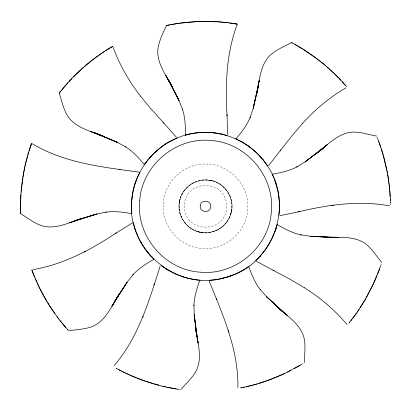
<?xml version="1.0" encoding="UTF-8"?>
<svg xmlns="http://www.w3.org/2000/svg" width="411" height="411" viewBox="0 0 411 411"><rect width="100%" height="100%" fill="white"/><g stroke="black" fill="none" stroke-linecap="round" stroke-linejoin="round"><path stroke-width="0.31" stroke-dasharray="2.06 1.54" d="M207.314 179.967C191.916 178.431 177.578 192.713 179.139 208.136M198.236 231.732C221.154 239.279 241.796 210.607 227.206 191.264M183.768 221.349C179.299 214.927 177.953 206.543 180.105 199.027C173.689 217.917 193.812 238.169 212.764 231.732M227.237 221.349C230.586 216.515 232.241 210.53 231.871 204.663M179.52 201.518C177.865 210.155 180.881 219.479 187.303 225.485M231.48 211.136C233.001 203.178 230.576 194.614 225.12 188.634M230.895 213.628C235.945 198.302 223.825 181.081 207.997 180.023M230.905 213.592L231.712 209.651C230.545 219.705 223.086 228.608 213.417 231.532M230.71 214.239C227.329 225.598 215.647 233.607 203.835 232.693M180.295 198.4L181.847 194.552L183.768 191.3M223.194 186.707C208.731 172.486 180.855 182.494 179.288 203.003C180.47 192.975 187.914 184.041 197.588 181.117M226.841 221.904C218.267 234.46 198.739 236.258 187.806 225.947M184.113 190.817C190.391 181.96 202.392 177.783 212.8 180.932L205.5 179.905L198.2 180.932M200.691 232.307L203.085 232.636M210.309 180.347L208.824 180.116C214.809 180.902 220.502 183.743 224.658 188.13M198.2 231.717L202.176 232.539C196.191 231.747 190.499 228.912 186.342 224.519M213.417 181.117C218.786 182.818 223.574 186.265 226.893 190.817M197.588 231.537C187.632 228.516 180.064 219.197 179.196 208.824M223.697 187.169C228.29 191.547 231.223 197.593 231.809 203.913M185.88 224.021L184.113 221.837M184.369 205.844C183.779 233.571 225.952 234.547 226.631 206.81C227.221 179.083 185.048 178.107 184.369 205.844M163.249 204.991C161.939 227.566 181.564 248.455 204.169 248.578C226.744 249.888 247.628 230.263 247.756 207.658C249.061 185.084 229.436 164.195 206.831 164.071C184.256 162.761 163.373 182.392 163.249 204.991"/><path stroke-width="0.62" d="M20.55 206.003L20.555 207.226M20.55 205.618L20.571 208.891M20.55 205.767L20.591 202.484M304.428 362.594C304.31 353.917 306.133 344.999 303.652 336.486C299.537 323.56 287.027 315.694 277.492 307.151L287.705 315.828L266.477 296.68L282.629 311.697M20.555 205.063L20.632 200.887M20.601 201.924L20.658 200.095M20.653 200.188L20.684 199.273M20.684 199.314L20.935 194.367M20.714 198.513L20.884 195.225M135.399 182.679C132.347 191.716 131.073 201.344 131.659 210.858M279.331 211.059L279.413 203.162M279.331 210.987L279.275 211.809M131.664 201.755L131.736 200.686M20.93 194.485L21.069 192.487M279.316 211.259L279.295 211.531M279.285 211.665L278.966 215.051M21.064 192.584L21.146 191.475M21.131 191.654L23.448 173.725M21.208 190.735L21.665 186.06M21.757 185.222L22.158 181.986M132.08 197.234L132.157 196.628M22.286 181.035L22.708 178.163M22.857 177.198L25.384 164.318L28.667 152.132M132.429 194.763L132.532 194.126M23.535 173.237L23.992 170.817M24.085 170.334L24.83 166.774M133.2 190.653L133.457 189.502M25.025 165.885L25.441 164.081M258.329 86.233L253.263 108.34L259.228 80.381L256.818 93.569C259.547 80.746 260.035 65.277 270.001 55.387C276.13 49.587 284.335 46.571 291.502 42.59M258.303 86.233L252.971 108.966L250.109 117.51L250.309 117.053C247.026 125.227 241.57 132.239 235.919 138.887L236.058 138.954M25.657 163.172L25.878 162.247M133.596 188.926L133.827 187.986M26.021 161.667L26.17 161.076M277.173 224.663L277.194 224.57C284.725 228.984 292.581 233.14 301.196 234.948L300.713 234.83L309.622 236.171L331.045 237.368M26.325 160.48L26.633 159.293M277.096 224.945L276.105 228.418M26.787 158.697L27.105 157.516M27.27 156.92L27.439 156.319M27.778 155.122L28.482 152.733M28.647 152.204L29.633 149.08M160.177 266.087C149.018 300.924 138.502 337.446 114.088 365.667M154.074 284.659L153.981 284.962L154.32 283.867M275.966 228.855L276.166 228.218M29.047 150.909L29.438 149.686M134.906 184.2L135.06 183.722M275.689 229.708L275.945 228.922M29.52 149.434L29.972 148.052M29.741 148.741L29.859 148.397M381.172 264.165L381.038 264.581M29.931 148.181L30.239 147.246M135.214 183.244L135.538 182.284M30.029 147.873L30.137 147.559M275.73 229.585L275.504 230.247M275.647 229.826L275.329 230.756M30.193 147.379L30.347 146.933M30.306 147.056L30.455 146.619M380.673 265.67L380.519 266.112M30.419 146.722L30.558 146.311M30.532 146.383L30.768 145.71M135.517 182.345L137.413 177.398M199.982 280.102L199.962 280.097C196.951 288.291 194.213 296.742 193.93 305.543L193.961 305.039L194.192 314.05L196.879 336.609M275.468 230.35L271.851 239.048L266.934 247.545M380.432 266.374L380.226 266.965M30.717 145.854L30.882 145.381M30.825 145.535L31.226 144.405M30.938 145.211L31.051 144.893M380.108 267.304L379.461 269.128M275.298 230.854L275.195 231.146M135.702 181.806L136.046 180.85M31.154 144.605L31.349 144.05M31.334 144.091L31.462 143.747M31.426 143.84L31.555 143.475M379.548 268.892L377.74 273.705M379.322 269.513L373.229 284.258L365.425 299.229M237.193 24.516C226.189 53.62 225.202 85.226 227.072 115.959M377.067 275.401L374.488 281.494M142.54 317.754L143.182 316.182M137.192 177.922L139.704 172.502M273.531 235.4L273.731 234.922M374.118 282.321L366.35 297.621M139.56 172.784L139.827 172.26M365.672 298.802L357.051 312.339M365.173 299.655L364.675 300.503M364.423 300.929L360.257 307.608M268.08 245.783L268.388 245.285M358.68 309.971L359.214 309.18M266.302 248.47L266.847 247.669M59.215 93.153C61.933 101.27 63.561 110.389 68.75 117.587C77.037 128.324 91.483 131.438 103.367 136.205L90.8 131.546L117.294 142.278L94.083 132.465L117.865 142.668L125.781 146.974L125.365 146.696C132.84 151.346 138.8 157.937 144.369 164.662L144.4 164.616M144.369 164.657L146.141 162.17M358.192 310.685L357.498 311.702M266.569 248.08L259.973 256.382M357.144 312.206L351.965 319.26M144.97 163.789L145.319 163.295M265.737 249.272L266.02 248.871M356.44 313.208L355.721 314.215M145.386 163.203L145.597 162.91M355.356 314.723L352.746 318.237M146.064 162.278L147.621 160.254M264.571 250.864L264.869 250.469M268.532 165.669L290.623 137.428L302.773 123.151M280.615 150.308L280.811 150.051L280.112 150.965M351.575 319.768L351.852 319.409M59.312 93.03L59.564 92.711M351.631 319.691L350.598 321.017M59.667 92.573L60.314 91.751M59.898 92.285L60.119 91.997M350.794 320.765L351.184 320.272M60.201 91.894L60.474 91.545M60.417 91.622L60.725 91.227M60.643 91.334L61.131 90.723M147.462 160.449L147.898 159.905M350.074 321.674L349.776 322.044M61.044 90.831L62.277 89.305M61.188 90.651L61.48 90.286M349.571 322.301L349.859 321.941M147.775 160.059L150.411 156.945M349.365 322.558L349.638 322.214M349.191 322.774L349.412 322.496M62.184 89.418L67.378 83.325M62.446 89.1L62.981 88.452M63.243 88.134L63.772 87.502M64.029 87.194L64.28 86.901M180.819 389.623C186.311 382.924 193.447 377.241 197.023 369.129C202.176 356.578 197.65 342.512 195.841 329.838L198.087 343.051L194.136 314.739L196.854 336.624M64.635 86.48L67.907 82.734M149.917 157.5L151.166 156.118M260.738 255.539L259.618 256.767M67.846 82.806L73.117 77.17M150.673 156.658L156.54 150.868L162.782 145.926M68.971 81.563L71.807 78.527M302.753 123.172C315.278 109.352 329.75 97.232 345.898 87.856M259.588 256.798L255.575 260.78M73.045 77.242L80.7 69.829M73.697 76.58L83.572 67.255M155.101 152.168L156.956 150.498M81.45 69.146L88.134 63.386M84.312 66.613L93.338 59.266L101.794 53.189M88.514 63.073L89.279 62.451M89.665 62.143L92.521 59.893M93.246 59.338L96.236 57.103M160.655 147.487L161.127 147.133M96.719 56.749L98.712 55.321M161.991 146.491L166.496 143.465M248.65 266.42L248.696 266.39C251.63 274.61 254.974 282.84 260.41 289.765L260.112 289.365L266.081 296.115L282.645 311.666M248.378 266.611L247.145 267.474M99.21 54.966L100.217 54.267M163.182 145.648L163.583 145.366M247.638 267.135L247.335 267.345M100.726 53.913L104.872 51.149M247.186 267.443L245.059 268.84M102.272 52.865L104.348 51.488M104.815 51.185L106.649 50.008M116.452 232.826C91.021 249.667 63.433 264.484 33.055 269.631M115.753 233.278L115.486 233.448L132.368 222.973M105.951 50.455L107.035 49.767M165.643 143.999L166.07 143.732M106.952 49.818L108.494 48.858M107.261 49.623L107.569 49.433M244.766 269.025L242.937 270.135M107.877 49.238L108.185 49.048M166.398 143.521L168.823 142.078M302.604 363.735L302.897 363.555M108.381 48.93L109.218 48.416M108.658 48.76L108.936 48.585M109.1 48.488L109.501 48.241M301.849 364.197L301.273 364.547M109.388 48.308L109.783 48.072M109.691 48.128L110.066 47.902M109.999 47.943L110.343 47.733M300.944 364.747L300.369 365.091M110.307 47.758L110.61 47.573M110.482 47.65L111.35 47.131M300.184 365.199L284.145 373.722L268.291 380.288M111.062 47.306L111.581 46.998M299.604 365.543L300.061 365.276M111.494 47.049L112.121 46.679M167.796 142.679L177.09 138.019M299.11 365.836L298.391 366.258M112.085 46.7L112.542 46.438M243.019 270.089L242.382 270.459M112.367 46.535L112.778 46.299M298.067 366.448L294.137 368.657M242.058 270.644L242.547 270.361M242.192 270.566L235.78 273.824L228.634 276.598M169.121 141.908L169.573 141.656M84.163 251.984L85.668 251.203M290.962 370.347L287.53 372.089M284.813 373.409C273.192 378.927 260.99 383.227 248.47 386.217M234.337 274.456L234.892 274.219M230.802 275.843L229.184 276.413M267.828 380.458L258.951 383.386M228.665 276.588L219.376 278.992L210.134 280.163M227.519 276.952L228.079 276.778M74.478 220.81L96.76 213.956L69.567 222.767L82.19 218.262C69.721 222.31 56.081 229.621 42.533 225.937C34.452 223.512 27.655 217.938 20.694 213.663M73.888 221.01L97.448 213.895L106.279 212.102L105.781 212.158C114.499 210.915 123.3 212.133 131.89 213.705L131.654 210.786M256.223 384.187L257.137 383.92M168.469 79.826L179.283 101.229L182.582 109.619L182.443 109.136C185.181 117.505 185.51 126.383 185.453 135.116L185.505 135.101M185.459 135.111L187.642 134.536M255.385 384.419L254.204 384.747M253.613 384.907L251.224 385.533M250.623 385.688L245.11 386.987M223.086 278.185L223.563 278.067M187.868 134.479L188.911 134.233M247.597 386.422L246.364 386.705M188.695 134.279L189.276 134.145M188.998 134.212C201.518 131.33 214.794 131.803 227.078 135.563M298.242 211.881C328.045 204.74 359.183 200.219 389.628 205.89M299.049 211.696L299.362 211.624L279.917 215.698M222.12 278.417L221.144 278.632M166.445 25.549C163.075 32.798 158.97 40.889 157.886 49.243C156.612 63.222 166.178 75.388 172.332 86.962L165.7 75.311L179.104 100.561L168.484 79.811M244.478 387.121L244.925 387.023M166.388 25.559L167.01 25.425M244.576 387.1L243.507 387.326M166.907 25.446L167.436 25.333M167.267 25.369L168.582 25.097M243.857 387.254L243.153 387.403M168.048 25.21L168.315 25.153M242.932 387.45L242.29 387.578M168.448 25.128L169.214 24.968M242.105 387.619L241.642 387.712M169.08 24.999L170.036 24.809M241.319 387.773L241.771 387.686M240.995 387.84L241.427 387.753M169.995 24.814L171.002 24.619M240.723 387.892L241.072 387.825M272.159 174.233L272.149 174.223C280.754 172.754 289.442 170.894 297.21 166.738L296.757 166.964L304.448 162.258L324.659 147.138L305.07 161.965L327.613 144.384L317.292 152.933C327.367 145.032 337.282 134.078 350.727 132.265C359.543 131.304 368.004 134.649 376.574 136.041M170.863 24.65L179.54 23.206M171.269 24.573L172.091 24.419M172.502 24.347L172.908 24.27M173.704 24.131L178.754 23.319M217.655 279.3L218.164 279.213M193.144 133.385L193.72 133.292M179.448 23.222L197.634 21.542M331.8 205.366L333.48 205.135M180.352 23.093L186.101 22.394M215.056 279.685L214.27 279.783M196.155 132.938L196.664 132.876M187.005 22.302L197.275 21.557L207.473 21.387M199.921 132.558L201.102 132.476M209.882 280.174L209.425 280.204M198.595 21.506L201.493 21.418M202.474 21.403L219.618 21.917M207.966 21.393L208.459 21.398M208.947 21.408L213.078 21.531M213.987 21.572L215.832 21.665M329.797 237.337L310.29 236.346L338.859 237.368L325.455 237.286C338.258 237.702 352.895 235.688 364.357 242.942C371.724 247.874 376.06 255.873 381.732 262.449M209.559 132.455L211.115 132.558M216.772 21.721L217.717 21.778M218.313 21.819L224.488 22.353M196.525 279.757L199.761 280.081M220.147 21.958L220.758 22.009M221.37 22.06L222.592 22.168M223.209 22.225L225.202 22.43M225.064 22.415L229.538 22.944M225.685 22.482L228.162 22.769M196.006 279.696L196.648 279.773M138.779 172.07C102.39 167.118 64.44 163.064 32.33 143.758M214.537 132.902L215.03 132.964M119.426 169.286L119.113 169.245L120.248 169.389M193.571 279.336L195.903 279.68M229.43 22.934L230.258 23.042M230.073 23.016L230.705 23.103M230.612 23.088L232.405 23.345M230.967 23.139L231.331 23.191M179.366 389.423L179.016 389.371M231.691 23.242L232.051 23.293M178.744 389.33L177.963 389.217M232.277 23.324L232.76 23.396M232.595 23.37L233.576 23.519M232.919 23.422L233.248 23.468M177.706 389.176L177.013 389.068M233.448 23.499L233.9 23.571M233.792 23.555L234.224 23.622M234.147 23.607L234.856 23.72M176.74 389.027L175.245 388.785M234.707 23.694L235.2 23.776M217.029 133.251L218.03 133.416M235.035 23.751L235.529 23.833M175.913 388.893L169.055 387.65M235.375 23.807L236.346 23.966M193.781 279.372L188.197 278.252M235.709 23.859L235.971 23.905M193.468 279.321L193.16 279.269M236.176 23.936L236.731 24.033M174.68 388.688L173.858 388.549M236.587 24.008L237.065 24.09M236.864 24.054L237.219 24.115M173.067 388.41L173.457 388.477M172.687 388.344L166.501 387.116M167.267 387.28L168.037 387.445M166.46 387.111L161.79 386.037M221.097 134.007L222.125 134.238M189.183 278.483L189.805 278.622M165.535 386.905L162.751 386.268M222.911 134.423L223.707 134.623M187.735 278.139L188.176 278.247M161.672 386.006L146.023 381.454M187.663 278.124C179.093 275.997 170.914 272.318 163.64 267.325M158.862 385.297L153.837 383.915M152.676 383.571L141.78 379.954M183.799 277.05L182.623 276.68M181.426 276.279L182.027 276.485M145.098 381.136L131.463 375.813M141.317 379.785L136.858 378.069M136.015 377.73L132.635 376.317M176.966 274.584L175.877 274.116M131.772 375.947L122.139 371.426M130.909 375.567L129.799 375.073M236.012 138.933L241.683 141.8M129.239 374.822L128.119 374.313M236.12 138.98L236.382 139.098M127.564 374.051L125.334 372.998M124.086 372.392L122.786 371.75M121.486 371.092L121.985 371.349M272.976 270.191L291.122 279.85L304.304 287.679M121.425 371.061L119.231 369.926M273.711 270.572L273.993 270.721L256.485 261.339M120.855 370.768L118.27 369.412M291.563 42.621L291.831 42.759M291.784 42.739L292.421 43.073M118.913 369.756L117.633 369.073M292.365 43.042L295.175 44.568M117.176 368.821L116.596 368.508M116.303 368.348L116.709 368.569M116.02 368.189L116.4 368.4M295.011 44.48L295.874 44.958M295.56 44.784L302.645 48.945M241.493 141.692L242.922 142.509M296.105 45.092L296.47 45.292M241.776 141.852L242.598 142.319M297.194 45.708L297.554 45.914M168.787 270.556L167.904 270.042M298.258 46.315L301.967 48.529M242.788 142.432L248.814 146.352L254.414 150.827M302.491 48.847L303.318 49.361M244.447 143.429L244.977 143.758M166.558 269.226L165.664 268.666M303.241 49.315L314.194 56.687L324.762 64.964M304.017 49.798L318.248 59.718M304.279 287.664C320.184 297.672 334.739 309.93 346.827 324.346M246.821 144.96L247.72 145.576M163.814 267.443L162.813 266.744M162.972 266.857L161.42 265.737M248.177 145.895L248.645 146.229M249.6 146.927L250.571 147.657M319.008 60.304L321.284 62.102M322.049 62.719L323.596 63.988M324.382 64.645L333.038 72.382L340.801 80.227M325.137 65.282L325.887 65.924M326.262 66.243L330.09 69.634M254.352 150.77L255.657 151.947M254.763 151.135L259.125 155.363L263.292 160.141M330.763 70.25L332.114 71.509M284.016 312.982L284.936 313.84L284.022 312.966M332.797 72.156L333.485 72.809M333.912 73.225L334.79 74.078M153.637 259.084L153.848 259.29C146.265 263.61 138.738 268.332 132.861 274.892L133.21 274.527L127.595 281.576L114.119 302.172L127.107 282.069L111.936 306.298L118.712 294.733C111.761 305.851 106.012 320.215 93.266 326.103C85.539 329.478 76.862 329.401 68.735 330.834M153.575 259.022L152.347 257.784M335.227 74.504L335.669 74.936M336.1 75.372L336.969 76.241M337.4 76.677L338.268 77.571M152.281 257.712L151.145 256.51M339.137 78.47L342.276 81.835M163.938 123.233L150.19 107.949L140.48 96.087M259.618 155.887L261.304 157.757M163.378 122.622L163.157 122.391L176.406 137.197M151.207 256.577L150.508 255.812M342.152 81.697L343.73 83.448M342.517 82.097L343.005 82.637M150.709 256.038L150.159 255.421M68.154 330.187L67.666 329.648M343.247 82.909L343.488 83.181M150.416 255.714L149.912 255.139M67.455 329.411L67.789 329.786M67.574 329.545L65.041 326.647M343.642 83.351L343.966 83.716M343.858 83.592L344.51 84.337M150.077 255.329L145.73 249.919L141.749 243.857M344.428 84.234L344.731 84.584M344.659 84.502L344.947 84.83M344.896 84.769L345.158 85.072M345.132 85.041L346.016 86.074M65.621 327.32L65.909 327.659M65.483 327.161L63.613 324.962M64.671 326.216L64.943 326.534M346.237 86.325L346.601 86.757M64.131 325.579L64.399 325.897M63.464 324.782L63.89 325.291M63.366 324.664L61.383 322.239M63.011 324.238L60.386 320.991M148.14 253.048L147.39 252.107M262.948 159.715L263.605 160.537M61.028 321.803L59.893 320.369M263.559 160.475L265.86 163.547M59.949 320.441L56.939 316.491M58.922 319.116L57.442 317.169M140.495 96.107C128.972 81.265 119.493 64.768 113.061 47.085M264.252 161.369L264.895 162.217M146.311 250.705L146.619 251.116M57.088 316.691L49.407 305.532M145.684 249.857L145.052 248.974M265.573 163.152L267.356 165.746M54.838 313.598L51.647 308.969M144.729 248.516L144.076 247.556M51.103 308.152L45.082 298.376M143.085 246.04L142.422 244.982M48.894 304.715L47.373 302.249M46.864 301.412L39.841 288.568M135.24 229.482L138.24 237.132L141.759 243.882M141.43 243.317L140.87 242.326M44.84 297.944L43.633 295.797M43.396 295.365L42.523 293.767M42.097 292.966L40.412 289.709M39.04 286.935L39.99 288.871M39.569 288.019L33.389 274.034M38.773 286.38L38.244 285.27M272.452 174.85L273.418 176.997M37.987 284.715L37.468 283.605M36.954 282.475L37.211 283.04M36.445 281.34L35.449 279.059M273.366 176.874L273.716 177.696M137.587 235.667L137.202 234.753M209.194 281.237C223.116 315.216 238.56 350.121 237.902 387.578M216.458 299.388L216.582 299.681L216.135 298.622M34.709 277.297L34.221 276.11M33.985 275.524L34.118 275.863M377.021 137.135L377.2 137.587M274.101 178.636L274.543 179.756M33.712 274.851L33.846 275.19M377.38 138.029L377.514 138.373M33.507 274.337L33.63 274.64M33.27 273.726L33.45 274.183M377.75 138.969L378.644 141.297M33.147 273.418L33.317 273.854M33.029 273.11L33.193 273.536M32.911 272.801L33.065 273.207M32.793 272.503L32.937 272.873M32.68 272.205L32.808 272.539M274.62 179.956L275.062 181.138M32.736 272.349L32.197 270.911M32.495 271.717L32.618 272.036M378.546 141.05L380.756 147.225M32.079 270.602L32.269 271.111M31.95 270.258L32.104 270.679M378.988 142.227L379.132 142.617M31.853 269.986L31.986 270.351M379.271 142.997L381.331 148.962M274.995 180.963L275.766 183.183M275.134 181.349L278.011 191.654L279.398 202.808M135.404 229.98L135.573 230.479M135.26 229.559L133.58 223.661M381.3 148.874L384.347 159.206L386.9 170.267M228.372 330.542L228.896 332.155M381.583 149.743L383.268 155.286M134.916 228.475L135.075 228.978M275.961 183.774L276.151 184.38M383.514 156.159L387.398 172.867M133.791 224.504L133.647 223.933M277.178 188.022L277.322 188.592M133.59 223.707L133.298 222.443M277.6 189.759L277.733 190.355M387.09 171.233L387.727 174.696M387.64 174.207L389.464 187.257M387.809 175.184L387.974 176.155M278.453 194.038L278.545 194.603M388.051 176.643L388.806 181.698M388.924 182.602L389.15 184.436M278.879 196.91L278.951 197.496M389.258 185.366L389.366 186.311M389.428 186.907L389.741 190.118M389.551 188.125L389.669 189.348M389.726 189.959L390.198 196.699M389.828 191.182L389.926 192.415M389.972 193.036L390.291 198.693M279.29 200.994L279.352 201.981M131.705 211.573L131.669 211.049M227.031 115.131L227.016 114.813L227.653 134.669M390.301 198.878L390.316 199.335M20.689 213.458L20.699 213.761M390.316 199.237L390.363 200.599M20.684 213.396L20.663 212.821M20.658 212.559L20.668 212.924M20.642 212.194L20.658 212.677M390.352 200.327L390.373 200.917M20.632 211.881L20.648 212.384M20.627 211.619L20.637 212.061M20.627 211.716L20.601 210.566M390.393 201.76L390.404 202.233M20.601 210.709L20.581 209.733M390.404 202.099L390.414 202.561M20.586 210.006L20.596 210.473M390.409 202.453L390.419 202.89M390.414 202.808L390.424 203.168M20.581 209.774L20.565 208.747M390.435 204.051L390.44 204.555M20.56 208.48L20.555 207.642M131.818 199.679C125.756 249.641 177.942 292.771 225.855 277.451C272.647 265.511 295 205.454 267.422 165.844L267.412 165.828C250.417 139.159 215.436 126.126 185.145 135.204C156.35 143.141 134.207 169.902 131.818 199.679M139.714 200.393C135.738 235.462 164.338 269.75 199.566 272.113C234.64 276.089 268.922 247.489 271.286 212.261C275.262 177.187 246.662 142.9 211.434 140.541C176.36 136.565 142.078 165.165 139.714 200.393M200.239 205.849C199.309 212.605 210.463 213.628 210.761 206.8C211.691 200.044 200.537 199.022 200.239 205.849"/></g></svg>
